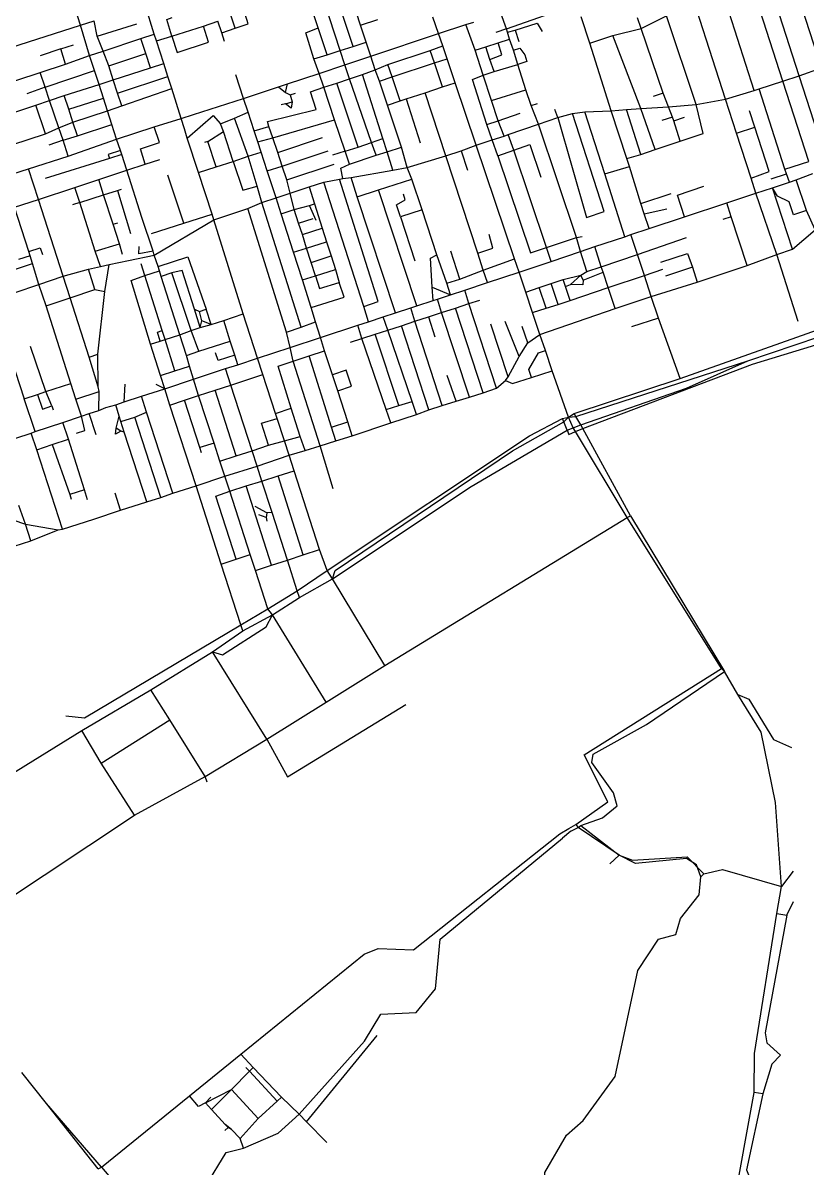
# Model space of a CAD drawing. Header units: metres. Extents: x 609554 to 651406, y 4826501 to 4857446.
# Drawn here: x 633130 to 635501, y 4833116 to 4836581 of the extents above; entities that cross this region are included whole.
import ezdxf

# ---------------------------------------------------------------- set-up
doc = ezdxf.new("R2010")
doc.units = ezdxf.units.M

msp = doc.modelspace()

# ---------------------------------------------------------------- linework, layer by layer
at = {"layer": 'ROADS'}
for points in [[(635544.5, 4836445.2), (635415.4, 4836845.1)], [(635476.6, 4836421.5), (635347.4, 4836822.6)], [(635427.7, 4836405.5), (635300.4, 4836800.1)], [(635254.4, 4836350.4), (635128.1, 4836742.8)], [(635340.8, 4836376.9), (635214.7, 4836771.6)], [(634128.2, 4836510.4), (634062.6, 4836709.2)], [(633303.6, 4836574.7), (633272.4, 4836673.4)], [(633770.9, 4836565.6), (633735.3, 4836676.9)], [(633770.9, 4836565.6), (633810.8, 4836578.1), (633777.4, 4836686.3)], [(634022.7, 4836566.5), (633984, 4836682.8), (634023.9, 4836696.3)], [(634089, 4836497.9), (634023.9, 4836696.3)], [(634150.6, 4836574.4), (634112.7, 4836690.6)], [(634591.8, 4836563.3), (634804.8, 4836638.5)], [(633526.4, 4836547.4), (633498.8, 4836636)], [(634591.8, 4836563.3), (634575, 4836610.9)], [(634998.9, 4836564.6), (635075.8, 4836602.5)], [(635165.2, 4836334.7), (635075.8, 4836602.5)], [(632777.5, 4836406.4), (633303.6, 4836574.7)], [(633303.6, 4836574.7), (633344.6, 4836587.7)], [(633331.2, 4836482.9), (633303.6, 4836574.7)], [(633354, 4836541), (633344.6, 4836587.7)], [(633354, 4836541), (633473.9, 4836578.2)], [(633580, 4836541.4), (633564.3, 4836591.4), (633580.9, 4836598.1)], [(633580, 4836541.4), (633675.8, 4836571.9)], [(633580, 4836541.4), (633595.7, 4836491.7), (633691.1, 4836522.9), (633675.8, 4836571.9)], [(633675.8, 4836571.9), (633719.4, 4836586.2)], [(633731, 4836551.8), (633719.4, 4836586.2)], [(634150.6, 4836574.4), (634202.8, 4836591.5)], [(634167.9, 4836523.1), (634150.6, 4836574.4)], [(634386.6, 4836549.6), (634369.5, 4836599.1)], [(634386.6, 4836549.6), (634469.3, 4836577)], [(634469.3, 4836577), (634493, 4836583.4)], [(634497.3, 4836498.5), (634469.3, 4836577)], [(634618, 4836559.8), (634684.4, 4836580.9), (634699.5, 4836555.9)], [(634843.4, 4836519.6), (634817.8, 4836599.3)], [(634998.9, 4836564.6), (634987.7, 4836596.9)], [(633371.8, 4836496.3), (633354, 4836541)], [(633371.8, 4836496.3), (633486.4, 4836534.2)], [(633486.4, 4836534.2), (633526.4, 4836547.4)], [(633501.4, 4836488.4), (633486.4, 4836534.2)], [(633533.2, 4836527.3), (633526.4, 4836547.4)], [(633533.2, 4836527.3), (633580, 4836541.4)], [(633731, 4836551.8), (633770.9, 4836565.6)], [(633739.2, 4836524.7), (633731, 4836551.8)], [(634009.7, 4836472.2), (633984.8, 4836551.7), (634022.7, 4836566.5)], [(634049.8, 4836485.2), (634022.7, 4836566.5)], [(634182.1, 4836480.8), (634386.6, 4836549.6)], [(634399.1, 4836512), (634386.6, 4836549.6)], [(634591.8, 4836563.3), (634560, 4836551.9)], [(634594.9, 4836553.3), (634591.8, 4836563.3)], [(634594.9, 4836553.3), (634618, 4836559.8)], [(634601.3, 4836531.9), (634594.9, 4836553.3)], [(634618, 4836559.8), (634628.9, 4836524.9)], [(634843.4, 4836519.6), (634913.5, 4836543)], [(634913.5, 4836543), (634998.9, 4836564.6)], [(634998.1, 4836322.5), (634913.5, 4836543)], [(635066, 4836368.9), (634998.9, 4836564.6)], [(633244.4, 4836502.6), (633182, 4836482)], [(633244.4, 4836502.6), (633282.7, 4836515.4)], [(633258.4, 4836457), (633244.4, 4836502.6)], [(633555.2, 4836458.5), (633533.2, 4836527.3)], [(634089, 4836497.9), (634128.2, 4836510.4)], [(634128.2, 4836510.4), (634167.9, 4836523.1)], [(634182.1, 4836480.8), (634167.9, 4836523.1)], [(634360.7, 4836498.2), (634399.1, 4836512)], [(634412.3, 4836473), (634399.1, 4836512)], [(634497.3, 4836498.5), (634529.2, 4836509)], [(634521.5, 4836422.9), (634497.3, 4836498.5)], [(634529.2, 4836509), (634567, 4836521.4)], [(634541.8, 4836471), (634529.2, 4836509)], [(634541.8, 4836471), (634577.8, 4836485.2), (634567, 4836521.4)], [(634567, 4836521.4), (634601.3, 4836531.9)], [(634612.6, 4836499.1), (634601.3, 4836531.9)], [(634612.6, 4836499.1), (634632.5, 4836504.8), (634647.6, 4836484.6), (634653.6, 4836465.1), (634626.6, 4836455.8)], [(634626.6, 4836455.8), (634612.6, 4836499.1)], [(634907.9, 4836315.4), (634843.4, 4836519.6)], [(633258.4, 4836457), (633331.2, 4836482.9)], [(633331.2, 4836482.9), (633371.8, 4836496.3)], [(633346.1, 4836437.7), (633331.2, 4836482.9)], [(633389.6, 4836451.2), (633371.8, 4836496.3)], [(633389.6, 4836451.2), (633501.4, 4836488.4)], [(633515.4, 4836445.9), (633501.4, 4836488.4)], [(634009.7, 4836472.2), (634049.8, 4836485.2)], [(634025.2, 4836428.7), (634009.7, 4836472.2)], [(634049.8, 4836485.2), (634089, 4836497.9)], [(634103.5, 4836454.7), (634089, 4836497.9)], [(634103.5, 4836454.7), (634182.1, 4836480.8)], [(634195.1, 4836439.8), (634182.1, 4836480.8)], [(634233.4, 4836455.9), (634360.7, 4836498.2)], [(634373.7, 4836460.4), (634360.7, 4836498.2)], [(634373.7, 4836460.4), (634412.3, 4836473)], [(634436.4, 4836400.3), (634412.3, 4836473)], [(634554.2, 4836434), (634541.8, 4836471)], [(632751.3, 4836289.9), (633181.2, 4836431.2)], [(633181.2, 4836431.2), (633258.4, 4836457)], [(633196.4, 4836386.8), (633181.2, 4836431.2)], [(633196.4, 4836386.8), (633346.1, 4836437.7)], [(633360.1, 4836395.5), (633346.1, 4836437.7)], [(633402.7, 4836408.9), (633389.6, 4836451.2)], [(633402.7, 4836408.9), (633515.4, 4836445.9)], [(633515.4, 4836445.9), (633555.2, 4836458.5)], [(633567.9, 4836418.9), (633555.2, 4836458.5)], [(634025.2, 4836428.7), (634103.5, 4836454.7)], [(634117.6, 4836412.2), (634103.5, 4836454.7)], [(634156.9, 4836424.8), (634195.1, 4836439.8)], [(634195.1, 4836439.8), (634233.4, 4836455.9)], [(634207.5, 4836405.5), (634195.1, 4836439.8)], [(634245.9, 4836418.4), (634233.4, 4836455.9)], [(634245.9, 4836418.4), (634373.7, 4836460.4)], [(634398.3, 4836387.9), (634373.7, 4836460.4)], [(634521.5, 4836422.9), (634554.2, 4836434)], [(634554.2, 4836434), (634626.6, 4836455.8)], [(634650.3, 4836378.6), (634626.6, 4836455.8)], [(635476.6, 4836421.5), (635544.5, 4836445.2)], [(633254.5, 4836361.6), (633360.1, 4836395.5)], [(633360.1, 4836395.5), (633402.7, 4836408.9)], [(633373.2, 4836354), (633360.1, 4836395.5)], [(633415.7, 4836369), (633402.7, 4836408.9)], [(633415.7, 4836369), (633567.9, 4836418.9)], [(633579.5, 4836382.9), (633567.9, 4836418.9)], [(633796.2, 4836353.1), (633772.9, 4836423.9)], [(633902.3, 4836388), (633929.8, 4836397.2)], [(633923.6, 4836370.7), (633929.8, 4836397.2)], [(633929.8, 4836397.2), (634025.2, 4836428.7)], [(634039.4, 4836387), (634025.2, 4836428.7)], [(634039.4, 4836387), (634078.6, 4836399.5)], [(634078.6, 4836399.5), (634117.6, 4836412.2)], [(634143, 4836205.7), (634078.6, 4836399.5)], [(634117.6, 4836412.2), (634156.9, 4836424.8)], [(634183.8, 4836219.3), (634117.6, 4836412.2)], [(634218, 4836231.4), (634156.9, 4836424.8)], [(634207.5, 4836405.5), (634245.9, 4836418.4)], [(634231.6, 4836332.8), (634207.5, 4836405.5)], [(634270.2, 4836345.8), (634245.9, 4836418.4)], [(634398.3, 4836387.9), (634436.4, 4836400.3)], [(634500.6, 4836211.4), (634436.4, 4836400.3)], [(634532.9, 4836273.8), (634488.7, 4836410.3), (634521.5, 4836422.9)], [(634546.9, 4836346.8), (634521.5, 4836422.9)], [(635356.4, 4836382), (635427.7, 4836405.5)], [(635427.7, 4836405.5), (635476.6, 4836421.5)], [(635506.2, 4836162.5), (635427.7, 4836405.5)], [(635567.7, 4836141.3), (635476.6, 4836421.5)], [(633196.4, 4836386.8), (633141.6, 4836366.4)], [(633210.2, 4836346.7), (633196.4, 4836386.8)], [(633210.2, 4836346.7), (633254.5, 4836361.6)], [(633267.9, 4836320.2), (633254.5, 4836361.6)], [(633428.8, 4836330.1), (633415.7, 4836369)], [(633428.8, 4836330.1), (633579.5, 4836382.9)], [(633607.9, 4836292.6), (633579.5, 4836382.9)], [(633796.2, 4836353.1), (633902.3, 4836388)], [(633873, 4836267.8), (633868.9, 4836282.7), (634016.1, 4836319.4), (633999.5, 4836373), (634039.4, 4836387)], [(633902.3, 4836388), (633923.6, 4836370.7)], [(633923.6, 4836370.7), (633937.6, 4836364.2)], [(633937.6, 4836364.2), (633953.7, 4836368.9)], [(633937.6, 4836364.2), (633943.7, 4836342.9)], [(634072.2, 4836288.1), (634039.4, 4836387)], [(634288.9, 4836351.7), (634345.6, 4836369.6)], [(634345.6, 4836369.6), (634398.3, 4836387.9)], [(634408.7, 4836179.2), (634345.6, 4836369.6)], [(634546.9, 4836346.8), (634650.3, 4836378.6)], [(634666.3, 4836331.2), (634650.3, 4836378.6)], [(635066, 4836368.9), (635035.4, 4836358.9)], [(635081.7, 4836327.9), (635066, 4836368.9)], [(635254.4, 4836350.4), (635340.8, 4836376.9)], [(635340.8, 4836376.9), (635356.4, 4836382)], [(635433.9, 4836138.8), (635356.4, 4836382)], [(632764.9, 4836199.4), (633168.6, 4836332.9)], [(633168.6, 4836332.9), (633210.2, 4836346.7)], [(633197.4, 4836246.2), (633168.6, 4836332.9)], [(633238.6, 4836264.3), (633210.2, 4836346.7)], [(633267.9, 4836320.2), (633373.2, 4836354)], [(633385.4, 4836315.5), (633373.2, 4836354)], [(633385.4, 4836315.5), (633428.8, 4836330.1)], [(633645.1, 4836304.6), (633796.2, 4836353.1)], [(633810.4, 4836311.1), (633796.2, 4836353.1)], [(633923.2, 4836336.9), (633910.5, 4836333.6)], [(633943.7, 4836342.9), (633940.6, 4836323.1), (633923.2, 4836336.9)], [(633923.2, 4836336.9), (633943.7, 4836342.9)], [(634231.6, 4836332.8), (634270.2, 4836345.8)], [(634274.2, 4836205.4), (634231.6, 4836332.8)], [(634270.2, 4836345.8), (634288.9, 4836351.7)], [(634288.9, 4836351.7), (634330.4, 4836218.4)], [(634566.7, 4836285.2), (634546.9, 4836346.8)], [(634666.3, 4836331.2), (634686, 4836337.3)], [(634688.6, 4836274.8), (634666.3, 4836331.2)], [(634998.1, 4836322.5), (635081.7, 4836327.9)], [(635081.7, 4836327.9), (635165.2, 4836334.7)], [(635093.8, 4836296), (635081.7, 4836327.9)], [(635117.3, 4836224), (635186.4, 4836246.9), (635165.2, 4836334.7)], [(635165.2, 4836334.7), (635254.4, 4836350.4)], [(635287.4, 4836247.5), (635254.4, 4836350.4)], [(633280.5, 4836281.4), (633267.9, 4836320.2)], [(633280.5, 4836281.4), (633385.4, 4836315.5)], [(633398.5, 4836274.5), (633385.4, 4836315.5)], [(633526.9, 4836267.2), (633607.9, 4836292.6)], [(633607.9, 4836292.6), (633645.1, 4836304.6)], [(633618, 4836260.9), (633607.9, 4836292.6)], [(633626.6, 4836233.1), (633704.5, 4836300.8), (633727.1, 4836276.2)], [(633727.1, 4836276.2), (633769, 4836293.4)], [(633769, 4836293.4), (633810.4, 4836311.1)], [(633810.7, 4836177.8), (633769, 4836293.4)], [(633828.9, 4836254.7), (633810.4, 4836311.1)], [(634566.7, 4836285.2), (634633.4, 4836308)], [(634688.6, 4836274.8), (634747.2, 4836295.1)], [(634747.2, 4836295.1), (634738.4, 4836319.7)], [(634747.2, 4836295.1), (634834.3, 4835992.9), (634887.5, 4836011.2), (634791.9, 4836307)], [(634747.2, 4836295.1), (634791.9, 4836307)], [(634791.9, 4836307), (634829, 4836312)], [(634829, 4836312), (634907.9, 4836315.4)], [(634889.1, 4836124.3), (634829, 4836312)], [(634907.9, 4836315.4), (634954.4, 4836319.1)], [(634955.6, 4836170.8), (634907.9, 4836315.4)], [(634954.4, 4836319.1), (634998.1, 4836322.5)], [(634998.5, 4836183.6), (634954.4, 4836319.1)], [(635041, 4836198.1), (634998.1, 4836322.5)], [(635093.8, 4836296), (635061.7, 4836285.7)], [(635097.6, 4836284.7), (635093.8, 4836296)], [(635097.6, 4836284.7), (635130.3, 4836296.3)], [(635342.8, 4836265.5), (635326.9, 4836315.2)], [(633197.4, 4836246.2), (633238.6, 4836264.3)], [(633238.6, 4836264.3), (633280.5, 4836281.4)], [(633251.3, 4836226.1), (633238.6, 4836264.3)], [(633294.6, 4836240.2), (633280.5, 4836281.4)], [(633294.6, 4836240.2), (633398.5, 4836274.5)], [(633412.9, 4836229.3), (633398.5, 4836274.5)], [(633412.9, 4836229.3), (633526.9, 4836267.2)], [(633499.7, 4836154.4), (633485, 4836200.1), (633542.2, 4836219.1), (633526.9, 4836267.2)], [(633626.6, 4836233.1), (633618, 4836260.9)], [(633735.7, 4836252.6), (633727.1, 4836276.2)], [(633828.9, 4836254.7), (633873, 4836267.8)], [(633885.4, 4836234.1), (633873, 4836267.8)], [(633885.4, 4836234.1), (634072.2, 4836288.1)], [(634103.8, 4836193.4), (634072.2, 4836288.1)], [(634532.9, 4836273.8), (634566.7, 4836285.2)], [(634548.9, 4836227.6), (634532.9, 4836273.8)], [(634584.8, 4836239), (634566.7, 4836285.2)], [(634597.1, 4836243.4), (634688.6, 4836274.8)], [(634803.5, 4835931.8), (634688.6, 4836274.8)], [(635117.3, 4836224), (635097.6, 4836284.7)], [(635287.4, 4836247.5), (635342.8, 4836265.5)], [(635331.3, 4836111.4), (635385.7, 4836131.3), (635342.8, 4836265.5)], [(632793, 4836113.2), (633197.4, 4836246.2)], [(633251.3, 4836226.1), (633207.8, 4836211.4)], [(633251.3, 4836226.1), (633294.6, 4836240.2)], [(633266.7, 4836178.6), (633251.3, 4836226.1)], [(633266.7, 4836178.6), (633412.9, 4836229.3)], [(633424.3, 4836195.4), (633412.9, 4836229.3)], [(633660.5, 4836128.6), (633626.6, 4836233.1)], [(633689.1, 4836222.1), (633678.9, 4836219.1)], [(633689.1, 4836222.1), (633735.7, 4836252.6)], [(633714.3, 4836146.3), (633689.1, 4836222.1)], [(633765.1, 4836162.5), (633735.7, 4836252.6)], [(633839.9, 4836221.5), (633828.9, 4836254.7)], [(633839.9, 4836221.5), (633885.4, 4836234.1)], [(633850, 4836190.3), (633839.9, 4836221.5)], [(633900, 4836189.6), (633885.4, 4836234.1)], [(633900, 4836189.6), (634035.8, 4836234.4)], [(634183.8, 4836219.3), (634218, 4836231.4)], [(634231.4, 4836191.3), (634218, 4836231.4)], [(634500.6, 4836211.4), (634548.9, 4836227.6)], [(634548.9, 4836227.6), (634584.8, 4836239)], [(634565.4, 4836179.6), (634548.9, 4836227.6)], [(634584.8, 4836239), (634597.1, 4836243.4)], [(634613.7, 4836196.2), (634597.1, 4836243.4)], [(635041, 4836198.1), (635117.3, 4836224)], [(635331.3, 4836111.4), (635287.4, 4836247.5)], [(633424.3, 4836195.4), (633387.2, 4836183), (633391, 4836170.7)], [(633428.5, 4836182.8), (633424.3, 4836195.4)], [(633810.7, 4836177.8), (633850, 4836190.3)], [(633868.6, 4836133.5), (633850, 4836190.3)], [(633913.7, 4836148.2), (633900, 4836189.6)], [(633913.7, 4836148.2), (634053, 4836194.5)], [(634103.8, 4836193.4), (634065.6, 4836181.1)], [(634103.8, 4836193.4), (634143, 4836205.7)], [(634117, 4836153.9), (634103.8, 4836193.4)], [(634143, 4836205.7), (634183.8, 4836219.3)], [(634197.9, 4836181), (634183.8, 4836219.3)], [(634197.9, 4836181), (634231.4, 4836191.3)], [(634231.4, 4836191.3), (634274.2, 4836205.4)], [(634248.1, 4836136.3), (634231.4, 4836191.3)], [(634292, 4836144.2), (634274.2, 4836205.4)], [(634408.7, 4836179.2), (634454.6, 4836194.6)], [(634454.6, 4836194.6), (634500.6, 4836211.4)], [(634454.6, 4836194.6), (634473.6, 4836135.8)], [(634615.9, 4835867.7), (634500.6, 4836211.4)], [(634565.4, 4836179.6), (634613.7, 4836196.2)], [(634613.7, 4836196.2), (634662.6, 4836213.3), (634695.5, 4836114.3)], [(634712.9, 4835902.1), (634613.7, 4836196.2)], [(634998.5, 4836183.6), (635041, 4836198.1)], [(633146.8, 4836140), (633266.7, 4836178.6)], [(633391, 4836170.7), (633196.8, 4836110.7)], [(633428.5, 4836182.8), (633391, 4836170.7)], [(633444.2, 4836135.7), (633428.5, 4836182.8)], [(633444.2, 4836135.7), (633499.7, 4836154.4)], [(633499.7, 4836154.4), (633543.3, 4836168.1)], [(633714.3, 4836146.3), (633765.1, 4836162.5)], [(633765.1, 4836162.5), (633810.7, 4836177.8)], [(633765.1, 4836162.5), (633794.2, 4836075), (633837.9, 4836087)], [(633837.9, 4836087), (633810.7, 4836177.8)], [(633927.3, 4836106.8), (634070.6, 4836154.1)], [(634097.3, 4836111), (634090.8, 4836142.2), (634117, 4836153.9)], [(634117, 4836153.9), (634197.9, 4836181)], [(634292, 4836144.2), (634408.7, 4836179.2)], [(634505.4, 4835884.2), (634408.7, 4836179.2)], [(634565.4, 4836179.6), (634664.3, 4835885.4), (634712.9, 4835902.1)], [(634955.6, 4836170.8), (634998.5, 4836183.6)], [(634963.4, 4836146.9), (634955.6, 4836170.8)], [(635433.9, 4836138.8), (635506.2, 4836162.5)], [(633074.2, 4836116.3), (633146.8, 4836140)], [(633176.6, 4836047.5), (633146.8, 4836140)], [(633359.2, 4836107.1), (633444.2, 4836135.7)], [(633489.6, 4835993), (633444.2, 4836135.7)], [(633616.3, 4835975.8), (633567.4, 4836120.9)], [(633660.5, 4836128.6), (633714.3, 4836146.3)], [(633701.4, 4836003.1), (633660.5, 4836128.6)], [(633868.6, 4836133.5), (633913.7, 4836148.2)], [(633895.4, 4836052.5), (633868.6, 4836133.5)], [(633927.3, 4836106.8), (633913.7, 4836148.2)], [(634121.7, 4836113.3), (634248.1, 4836136.3)], [(634248.1, 4836136.3), (634292, 4836144.2)], [(634305.9, 4836108.8), (634292, 4836144.2)], [(634889.1, 4836124.3), (634963.4, 4836146.9)], [(634950.1, 4835934.5), (634889.1, 4836124.3)], [(634998.1, 4836035), (634963.4, 4836146.9)], [(635392, 4836109.5), (635438.5, 4836124.6)], [(635438.5, 4836124.6), (635433.9, 4836138.8)], [(635447.4, 4836099.7), (635438.5, 4836124.6)], [(635467.7, 4836107), (635518.2, 4836125.4)], [(633176.6, 4836047.5), (633286.7, 4836083.3)], [(633286.7, 4836083.3), (633359.2, 4836107.1)], [(633301.3, 4836037.6), (633286.7, 4836083.3)], [(633373.5, 4836060.9), (633359.2, 4836107.1)], [(633851.9, 4836037.8), (633837.9, 4836087)], [(633938, 4836066.2), (633927.3, 4836106.8)], [(633938, 4836066.2), (633995.6, 4836084.9)], [(633995.6, 4836084.9), (634039.9, 4836099.2)], [(633995.6, 4836084.9), (634011.1, 4836033.7)], [(634039.9, 4836099.2), (634086.8, 4836109.1)], [(634160, 4835723.3), (634039.9, 4836099.2)], [(634086.8, 4836109.1), (634097.3, 4836111)], [(634160, 4835723.3), (634204.1, 4835738.2), (634086.8, 4836109.1)], [(634097.3, 4836111), (634121.7, 4836113.3)], [(634140.2, 4836055.1), (634121.7, 4836113.3)], [(634205, 4836076.1), (634305.9, 4836108.8)], [(634336.6, 4836016.1), (634305.9, 4836108.8)], [(635130.2, 4835994.6), (635108.5, 4836060.5), (635188.8, 4836087)], [(635346.2, 4836065.9), (635331.3, 4836111.4)], [(635346.2, 4836065.9), (635396.6, 4836082.7)], [(635396.6, 4836082.7), (635447.4, 4836099.7)], [(635499.1, 4836014), (635460.1, 4836001), (635447.1, 4836039.7), (635411, 4836057.4), (635396.6, 4836082.7)], [(635456.5, 4835896.7), (635396.6, 4836082.7)], [(635447.4, 4836099.7), (635467.7, 4836107)], [(635499.1, 4836014), (635467.7, 4836107)], [(633301.3, 4836037.6), (633373.5, 4836060.9)], [(633373.5, 4836060.9), (633415.5, 4836074.6)], [(633402.6, 4835972.3), (633373.5, 4836060.9)], [(633415.5, 4836074.6), (633427.3, 4836078.4)], [(633415.5, 4836074.6), (633454.9, 4835943.9)], [(633851.9, 4836037.8), (633895.4, 4836052.5)], [(633895.4, 4836052.5), (633938, 4836066.2)], [(633910.8, 4836003.8), (633895.4, 4836052.5)], [(633949.8, 4836016.6), (633938, 4836066.2)], [(634140.2, 4836055.1), (634205, 4836076.1)], [(634255.8, 4835704), (634140.2, 4836055.1)], [(634321, 4835725.5), (634205, 4836076.1)], [(634271.1, 4835994.6), (634259.4, 4836030.7), (634285.5, 4836045.8), (634280.1, 4836062.8)], [(634998.1, 4836035), (635089.4, 4836065.7)], [(635258.1, 4836036.8), (635346.2, 4836065.9)], [(635409.4, 4835880.5), (635346.2, 4836065.9)], [(633103.7, 4836024.1), (633176.6, 4836047.5)], [(633147, 4835889.6), (633103.7, 4836024.1)], [(633251.5, 4835814.6), (633176.6, 4836047.5)], [(633301.3, 4836037.6), (633279.5, 4836030.6)], [(633347.9, 4835890.3), (633301.3, 4836037.6)], [(633707.2, 4835985.1), (633809.3, 4836019.5)], [(633809.3, 4836019.5), (633851.9, 4836037.8)], [(633926.2, 4835645.7), (633809.3, 4836019.5)], [(633970.6, 4835661.2), (633851.9, 4836037.8)], [(633910.8, 4836003.8), (633949.8, 4836016.6)], [(633949.8, 4836016.6), (633995.7, 4836028.9)], [(633962.8, 4835975.6), (633949.8, 4836016.6)], [(633995.7, 4836028.9), (634011.1, 4836033.7)], [(634016.3, 4835983.4), (633995.7, 4836028.9)], [(634011.1, 4836033.7), (634034.5, 4835960.4)], [(634336.6, 4836016.1), (634271.1, 4835994.6)], [(634381.4, 4835880.1), (634336.6, 4836016.1)], [(635008.4, 4836004.1), (634998.1, 4836035)], [(635008.4, 4836004.1), (635076.4, 4836019.2)], [(635130.2, 4835994.6), (635258.1, 4836036.8)], [(635270.8, 4835994.2), (635258.1, 4836036.8)], [(635525, 4835955.3), (635499.1, 4836014)], [(633523.4, 4835890.8), (633489.6, 4835993)], [(633526.6, 4835878.7), (633707.2, 4835985.1)], [(633616.3, 4835975.8), (633701.4, 4836003.1)], [(633707.2, 4835985.1), (633701.4, 4836003.1)], [(633796, 4835701.2), (633707.2, 4835985.1)], [(633948.1, 4835887.5), (633910.8, 4836003.8)], [(633962.8, 4835975.6), (634007.6, 4835990)], [(634271.1, 4835994.6), (634314.9, 4835861.4)], [(635023.4, 4835959.2), (635008.4, 4836004.1)], [(635023.4, 4835959.2), (635130.2, 4835994.6)], [(635270.8, 4835994.2), (635246.2, 4835986.7)], [(635319.7, 4835847.4), (635270.8, 4835994.2)], [(633402.6, 4835972.3), (633416.7, 4835976.8)], [(633421.4, 4835913), (633402.6, 4835972.3)], [(633518.8, 4835944), (633616.3, 4835975.8)], [(633974.5, 4835940.8), (633962.8, 4835975.6)], [(633974.5, 4835940.8), (634034.5, 4835960.4)], [(634034.5, 4835960.4), (634047.6, 4835919.4)], [(634968.3, 4835940.8), (635023.4, 4835959.2)], [(635456.5, 4835896.7), (635525, 4835955.3)], [(633347.9, 4835890.3), (633421.4, 4835913)], [(633431.1, 4835880.3), (633421.4, 4835913)], [(633987.3, 4835900.1), (633974.5, 4835940.8)], [(633987.3, 4835900.1), (634047.6, 4835919.4)], [(634047.6, 4835919.4), (634061.2, 4835876.2)], [(634505.4, 4835884.2), (634550.4, 4835899.5), (634539.2, 4835940.7)], [(634712.9, 4835902.1), (634803.5, 4835931.8)], [(634803.5, 4835931.8), (634820.6, 4835934.9)], [(634816.1, 4835889.9), (634803.5, 4835931.8)], [(634858.9, 4835904.5), (634950.1, 4835934.5)], [(634950.1, 4835934.5), (634968.3, 4835940.8)], [(634988.5, 4835880.6), (634968.3, 4835940.8)], [(634988.5, 4835880.6), (635136.7, 4835931.9)], [(633151, 4835876.7), (633116.4, 4835865.1)], [(633147, 4835889.6), (633181.8, 4835901.2), (633188.5, 4835880.9)], [(633151, 4835876.7), (633147, 4835889.6)], [(633158.3, 4835853.5), (633151, 4835876.7)], [(633363.8, 4835844.4), (633347.9, 4835890.3)], [(633448.4, 4835862.7), (633526.6, 4835878.7)], [(633523.4, 4835890.8), (633480.1, 4835883.1), (633480.6, 4835905)], [(633526.6, 4835878.7), (633523.4, 4835890.8)], [(633538.2, 4835844.6), (633526.6, 4835878.7)], [(633948.1, 4835887.5), (633987.3, 4835900.1)], [(633975, 4835803.7), (633948.1, 4835887.5)], [(634001.4, 4835856.6), (633987.3, 4835900.1)], [(634001.4, 4835856.6), (634061.2, 4835876.2)], [(634061.2, 4835876.2), (634074.6, 4835835.4)], [(634367.4, 4835782.2), (634361.9, 4835869.8), (634381.4, 4835880.1)], [(634411, 4835793.8), (634381.4, 4835880.1)], [(634451.2, 4835806.3), (634423.9, 4835890.6)], [(634521.7, 4835833.6), (634505.4, 4835884.2)], [(634726.8, 4835859.6), (634712.9, 4835902.1)], [(634726.8, 4835859.6), (634816.1, 4835889.9)], [(634816.1, 4835889.9), (634858.9, 4835904.5)], [(634835.2, 4835829.2), (634816.1, 4835889.9)], [(634878.6, 4835843.7), (634858.9, 4835904.5)], [(634878.6, 4835843.7), (634988.5, 4835880.6)], [(635009.4, 4835817.5), (634988.5, 4835880.6)], [(635058.2, 4835857.8), (635139.5, 4835884.1), (635153.9, 4835842.1)], [(635319.7, 4835847.4), (635409.4, 4835880.5)], [(635409.4, 4835880.5), (635456.5, 4835896.7)], [(635474.3, 4835677.5), (635409.4, 4835880.5)], [(632944.9, 4835782.7), (633158.3, 4835853.5)], [(633177.8, 4835790.1), (633158.3, 4835853.5)], [(633328.2, 4835836), (633363.8, 4835844.4)], [(633363.8, 4835844.4), (633390, 4835850.7)], [(633377, 4835768.3), (633390, 4835850.7)], [(633390, 4835850.7), (633448.4, 4835862.7)], [(633498.2, 4835816.7), (633486.8, 4835852.5)], [(633538.2, 4835844.6), (633628, 4835873.2), (633683.5, 4835714.9)], [(633542.2, 4835831.2), (633538.2, 4835844.6)], [(634013.8, 4835815.8), (634001.4, 4835856.6)], [(634521.7, 4835833.6), (634615.9, 4835867.7)], [(634630.5, 4835827), (634615.9, 4835867.7)], [(634630.5, 4835827), (634726.8, 4835859.6)], [(634835.2, 4835829.2), (634878.6, 4835843.7)], [(634883.8, 4835827.7), (634878.6, 4835843.7)], [(635153.9, 4835842.1), (635072.9, 4835815.5)], [(635153.9, 4835842.1), (635168.7, 4835796.5)], [(635168.7, 4835796.5), (635319.7, 4835847.4)], [(633177.8, 4835790.1), (633251.5, 4835814.6)], [(633251.5, 4835814.6), (633328.2, 4835836)], [(633272.1, 4835749.1), (633251.5, 4835814.6)], [(633347.1, 4835774.7), (633328.2, 4835836)], [(633515.6, 4835609.6), (633457, 4835802.1), (633498.2, 4835816.7)], [(633498.2, 4835816.7), (633542.2, 4835831.2)], [(633550.8, 4835650.5), (633498.2, 4835816.7)], [(633547.6, 4835814.1), (633542.2, 4835831.2)], [(633580, 4835824.7), (633547.6, 4835814.1)], [(633603.8, 4835637.5), (633547.6, 4835814.1)], [(633648, 4835714.8), (633610.6, 4835832.3), (633580, 4835824.7)], [(633638.2, 4835650.5), (633580, 4835824.7)], [(633975, 4835803.7), (634013.8, 4835815.8)], [(634013.8, 4835815.8), (634074.6, 4835835.4)], [(634013.8, 4835815.8), (634026.5, 4835777.3), (634086.3, 4835796)], [(634074.6, 4835835.4), (634086.3, 4835796)], [(634411, 4835793.8), (634451.2, 4835806.3)], [(634451.2, 4835806.3), (634521.7, 4835833.6)], [(634534.1, 4835795.5), (634521.7, 4835833.6)], [(634534.1, 4835795.5), (634630.5, 4835827)], [(634650.1, 4835766.7), (634630.5, 4835827)], [(634763.2, 4835804.8), (634816.9, 4835818.4)], [(634785.3, 4835789.4), (634816.9, 4835818.4)], [(634816.9, 4835818.4), (634835.2, 4835829.2)], [(634823.7, 4835803.2), (634816.9, 4835818.4)], [(634823.7, 4835803.2), (634883.8, 4835827.7)], [(634899.4, 4835780.4), (634883.8, 4835827.7)], [(634899.4, 4835780.4), (635009.4, 4835817.5)], [(635009.4, 4835817.5), (635064.3, 4835835.8)], [(635029.6, 4835753.1), (635009.4, 4835817.5)], [(633106, 4835766), (633177.8, 4835790.1)], [(633199.7, 4835725), (633177.8, 4835790.1)], [(633272.1, 4835749.1), (633347.1, 4835774.7)], [(633347.1, 4835774.7), (633377, 4835768.3)], [(634001.5, 4835720), (633975, 4835803.7)], [(634001.5, 4835720), (634101, 4835751.7), (634086.3, 4835796)], [(634369.9, 4835741.2), (634367.4, 4835782.2)], [(634367.4, 4835782.2), (634423, 4835758.7)], [(634423, 4835758.7), (634411, 4835793.8)], [(634423, 4835758.7), (634465.4, 4835772.9)], [(634465.4, 4835772.9), (634534.1, 4835795.5)], [(634478.4, 4835732), (634465.4, 4835772.9)], [(634650.1, 4835766.7), (634690.9, 4835780.4)], [(634690.9, 4835780.4), (634727.2, 4835792.6)], [(634712, 4835718), (634690.9, 4835780.4)], [(634727.2, 4835792.6), (634763.2, 4835804.8)], [(634748.3, 4835729.5), (634727.2, 4835792.6)], [(634770.1, 4835784.2), (634763.2, 4835804.8)], [(634770.1, 4835784.2), (634785.3, 4835789.4)], [(634784.4, 4835741.6), (634770.1, 4835784.2)], [(634784.4, 4835741.6), (634899.4, 4835780.4)], [(634823.7, 4835803.2), (634822.8, 4835789.3), (634785.3, 4835789.4)], [(634920.3, 4835716.8), (634899.4, 4835780.4)], [(635029.6, 4835753.1), (635168.7, 4835796.5)], [(633199.7, 4835725), (633272.1, 4835749.1)], [(633329.4, 4835570.2), (633272.1, 4835749.1)], [(633355.7, 4835579.2), (633377, 4835768.3)], [(634321, 4835725.5), (634369.9, 4835741.2)], [(634369.9, 4835741.2), (634383.3, 4835745.6)], [(634383.3, 4835745.6), (634423, 4835758.7)], [(634395.6, 4835705.3), (634383.3, 4835745.6)], [(634478.4, 4835732), (634511.1, 4835742.7)], [(634670.9, 4835704.7), (634650.1, 4835766.7)], [(634748.3, 4835729.5), (634784.4, 4835741.6)], [(634920.3, 4835716.8), (635029.6, 4835753.1)], [(635051.7, 4835688.2), (635029.6, 4835753.1)], [(633274.5, 4835490.2), (633199.7, 4835725)], [(633648, 4835714.8), (633663.4, 4835708.2)], [(633665.4, 4835659.5), (633648, 4835714.8)], [(633663.4, 4835708.2), (633683.5, 4835714.9)], [(633671, 4835679.7), (633663.4, 4835708.2)], [(633698.7, 4835668.9), (633683.5, 4835714.9)], [(634014.7, 4835676.6), (634001.5, 4835720)], [(634174.4, 4835677.3), (634160, 4835723.3)], [(634219, 4835692.4), (634255.8, 4835704)], [(634255.8, 4835704), (634302.1, 4835719.1)], [(634302.1, 4835719.1), (634321, 4835725.5)], [(634314.9, 4835678.7), (634302.1, 4835719.1)], [(634356.2, 4835692.5), (634395.6, 4835705.3)], [(634395.6, 4835705.3), (634437.3, 4835718.4)], [(634479.7, 4835448.9), (634395.6, 4835705.3)], [(634437.3, 4835718.4), (634478.4, 4835732)], [(634521.3, 4835462), (634437.3, 4835718.4)], [(634561.9, 4835476.2), (634478.4, 4835732)], [(634670.9, 4835704.7), (634712, 4835718)], [(634692.6, 4835638.4), (634670.9, 4835704.7)], [(634692.6, 4835638.4), (634920.3, 4835716.8)], [(634712, 4835718), (634748.3, 4835729.5)], [(635116.9, 4835505.6), (635677.9, 4835704.4)], [(633665.4, 4835659.5), (633671, 4835679.7)], [(633665.4, 4835659.5), (633698.7, 4835668.9)], [(633698.7, 4835668.9), (633671, 4835679.7)], [(633698.7, 4835668.9), (633737.5, 4835681.4)], [(633737.5, 4835681.4), (633796, 4835701.2)], [(633756.2, 4835618.9), (633737.5, 4835681.4)], [(633838.8, 4835567.1), (633796, 4835701.2)], [(633970.6, 4835661.2), (634014.7, 4835676.6)], [(634029.6, 4835629.4), (634014.7, 4835676.6)], [(634142.1, 4835666.4), (634174.4, 4835677.3)], [(634174.4, 4835677.3), (634219, 4835692.4)], [(634232.9, 4835651.3), (634219, 4835692.4)], [(634274.2, 4835665), (634314.9, 4835678.7)], [(634314.9, 4835678.7), (634356.2, 4835692.5)], [(634397.8, 4835423.7), (634314.9, 4835678.7)], [(634356.2, 4835692.5), (634375.2, 4835631.2)], [(634596.5, 4835510.2), (634544.1, 4835670.2)], [(634630.5, 4835572.4), (634588.2, 4835677.5)], [(635051.7, 4835688.2), (634969.4, 4835661.7)], [(635116.9, 4835505.6), (635051.7, 4835688.2)], [(635321.9, 4835559), (635679.7, 4835679.7)], [(633544.8, 4835618.8), (633536.2, 4835646.1), (633550.8, 4835650.5)], [(633559.4, 4835623.4), (633550.8, 4835650.5)], [(633559.4, 4835623.4), (633603.8, 4835637.5)], [(633603.8, 4835637.5), (633638.2, 4835650.5)], [(633624.3, 4835574.9), (633603.8, 4835637.5)], [(633638.2, 4835650.5), (633665.4, 4835659.5)], [(633661.2, 4835587.7), (633638.2, 4835650.5)], [(633926.2, 4835645.7), (633970.6, 4835661.2)], [(633937.3, 4835599.3), (633926.2, 4835645.7)], [(634029.6, 4835629.4), (634142.1, 4835666.4)], [(634154.6, 4835626.5), (634142.1, 4835666.4)], [(634154.6, 4835626.5), (634195.1, 4835640)], [(634195.1, 4835640), (634232.9, 4835651.3)], [(634266.3, 4835423.4), (634195.1, 4835640)], [(634232.9, 4835651.3), (634274.2, 4835665)], [(634306.2, 4835436.2), (634232.9, 4835651.3)], [(634357, 4835410.8), (634274.2, 4835665)], [(634656.5, 4835613), (634639.3, 4835662.9)], [(634656.5, 4835613), (634692.6, 4835638.4)], [(634709.4, 4835590), (634692.6, 4835638.4)], [(634823.1, 4835354.4), (635335.4, 4835548.5), (635682.3, 4835654.8)], [(633199.3, 4835465.9), (633152.4, 4835602.6)], [(633515.6, 4835609.6), (633544.8, 4835618.8)], [(633545.8, 4835514.4), (633515.6, 4835609.6)], [(633544.8, 4835618.8), (633559.4, 4835623.4)], [(633589.4, 4835528.5), (633559.4, 4835623.4)], [(633661.2, 4835587.7), (633756.2, 4835618.9)], [(633770.5, 4835576.3), (633756.2, 4835618.9)], [(633838.8, 4835567.1), (633937.3, 4835599.3)], [(633937.3, 4835599.3), (634029.6, 4835629.4)], [(633947.1, 4835558.1), (633937.3, 4835599.3)], [(634041.4, 4835589.5), (634029.6, 4835629.4)], [(634120.5, 4835615.1), (634154.6, 4835626.5)], [(634228.4, 4835411.2), (634154.6, 4835626.5)], [(634630.5, 4835572.4), (634656.5, 4835613)], [(633329.4, 4835570.2), (633355.7, 4835579.2)], [(633357.5, 4835480.4), (633329.4, 4835570.2)], [(633357.5, 4835480.4), (633355.7, 4835579.2)], [(633624.3, 4835574.9), (633661.2, 4835587.7)], [(633633, 4835542.8), (633624.3, 4835574.9)], [(633770.5, 4835576.3), (633719.8, 4835559.5), (633712.2, 4835583.6)], [(633779.3, 4835547.2), (633770.5, 4835576.3)], [(633779.3, 4835547.2), (633838.8, 4835567.1)], [(633855.3, 4835517.6), (633838.8, 4835567.1)], [(633947.1, 4835558.1), (633995.3, 4835574.3)], [(633995.3, 4835574.3), (634041.4, 4835589.5)], [(634062.8, 4835358.6), (633995.3, 4835574.3)], [(634065.9, 4835516.7), (634041.4, 4835589.5)], [(634596.5, 4835510.2), (634630.5, 4835572.4)], [(634667.1, 4835508.1), (634659.3, 4835533.1), (634688.2, 4835583.2), (634709.4, 4835590)], [(634730.4, 4835528.2), (634709.4, 4835590)], [(633545.8, 4835514.4), (633589.4, 4835528.5)], [(633589.4, 4835528.5), (633633, 4835542.8)], [(633645.8, 4835503.4), (633633, 4835542.8)], [(633645.8, 4835503.4), (633742.3, 4835535.4)], [(633742.3, 4835535.4), (633779.3, 4835547.2)], [(633758.6, 4835485.4), (633742.3, 4835535.4)], [(633941, 4835415.9), (633901, 4835543.2), (633947.1, 4835558.1)], [(634028.7, 4835301.8), (633947.1, 4835558.1)], [(634081.4, 4835468.4), (634123.3, 4835482.1), (634107.5, 4835530.2), (634065.9, 4835516.7)], [(634667.1, 4835508.1), (634730.4, 4835528.2)], [(634779.7, 4835388.1), (634730.4, 4835528.2)], [(634801.8, 4835390.2), (635321.9, 4835559)], [(634816.8, 4835365), (635136.4, 4835476.3), (635321.9, 4835559)], [(632999.1, 4835484.7), (633105.6, 4835527.2), (633133, 4835444.2)], [(633558.6, 4835474.6), (633545.8, 4835514.4)], [(633558.6, 4835474.6), (633645.8, 4835503.4)], [(633660.8, 4835453.9), (633645.8, 4835503.4)], [(633758.6, 4835485.4), (633855.3, 4835517.6)], [(633893.3, 4835399.9), (633855.3, 4835517.6)], [(634081.4, 4835468.4), (634065.9, 4835516.7)], [(634439.2, 4835436.4), (634412.8, 4835514.7)], [(634561.9, 4835476.2), (634589, 4835499.2)], [(634589, 4835499.2), (634596.5, 4835510.2)], [(634589, 4835499.2), (634610, 4835490.2), (634667.1, 4835508.1)], [(634796.8, 4835399.1), (635116.9, 4835505.6)], [(633174.1, 4835457.4), (633199.3, 4835465.9)], [(633199.3, 4835465.9), (633274.5, 4835490.2)], [(633217, 4835422.3), (633199.3, 4835465.9)], [(633289.5, 4835443.1), (633274.5, 4835490.2)], [(633289.5, 4835443.1), (633359.9, 4835466.1)], [(633359.9, 4835466.1), (633357.5, 4835480.4)], [(633358.6, 4835408.5), (633359.9, 4835466.1)], [(633435.6, 4835435.1), (633438.4, 4835488.1)], [(633487.9, 4835452.1), (633558.6, 4835474.6)], [(633558.6, 4835474.6), (633532.8, 4835487.7)], [(633573.7, 4835424.9), (633558.6, 4835474.6)], [(633660.8, 4835453.9), (633710.4, 4835469.9)], [(633710.4, 4835469.9), (633758.6, 4835485.4)], [(633774.3, 4835271.2), (633710.4, 4835469.9)], [(633822.8, 4835287), (633758.6, 4835485.4)], [(634111.8, 4835374.1), (634081.4, 4835468.4)], [(634479.7, 4835448.9), (634521.3, 4835462)], [(634521.3, 4835462), (634561.9, 4835476.2)], [(633133, 4835444.2), (633174.1, 4835457.4)], [(633166.6, 4835344.6), (633133, 4835444.2)], [(633174.1, 4835457.4), (633189.1, 4835413.1), (633217, 4835422.3)], [(633306.5, 4835391.2), (633289.5, 4835443.1)], [(633380.1, 4835417.5), (633410.1, 4835425.5)], [(633410.1, 4835425.5), (633435.6, 4835435.1)], [(633420.7, 4835391), (633410.1, 4835425.5)], [(633435.6, 4835435.1), (633487.9, 4835452.1)], [(633503.4, 4835403.3), (633487.9, 4835452.1)], [(633573.7, 4835424.9), (633617.9, 4835439.6)], [(633653, 4835181), (633573.7, 4835424.9)], [(633617.9, 4835439.6), (633660.8, 4835453.9)], [(633664.7, 4835296.5), (633617.9, 4835439.6)], [(633707.6, 4835310.2), (633660.8, 4835453.9)], [(634266.3, 4835423.4), (634306.2, 4835436.2)], [(634319.8, 4835396.2), (634306.2, 4835436.2)], [(634397.8, 4835423.7), (634439.2, 4835436.4)], [(634439.2, 4835436.4), (634479.7, 4835448.9)], [(633217, 4835422.3), (633220.7, 4835410.3)], [(633250.7, 4835372.7), (633306.5, 4835391.2)], [(633291.5, 4835340.2), (633316.7, 4835348.1), (633306.5, 4835391.2)], [(633306.5, 4835391.2), (633330.1, 4835399.3)], [(633330.1, 4835399.3), (633358.6, 4835408.5)], [(633350.6, 4835335.1), (633330.1, 4835399.3)], [(633358.6, 4835408.5), (633380.1, 4835417.5)], [(633412, 4835355.1), (633420.7, 4835391)], [(633425.5, 4835375.4), (633420.7, 4835391)], [(633467.7, 4835388.7), (633503.4, 4835403.3)], [(633582.7, 4835158), (633503.4, 4835403.3)], [(633893.3, 4835399.9), (633941, 4835415.9)], [(633898.3, 4835384.7), (633893.3, 4835399.9)], [(633967.5, 4835330.3), (633941, 4835415.9)], [(634228.4, 4835411.2), (634266.3, 4835423.4)], [(634242.1, 4835370.9), (634228.4, 4835411.2)], [(634242.1, 4835370.9), (634319.8, 4835396.2)], [(634319.8, 4835396.2), (634357, 4835410.8)], [(634357, 4835410.8), (634397.8, 4835423.7)], [(634779.7, 4835388.1), (634796.8, 4835399.1)], [(634779.7, 4835388.1), (634801.8, 4835390.2)], [(634801.8, 4835390.2), (634796.8, 4835399.1)], [(634816.8, 4835365), (634801.8, 4835390.2)], [(633166.6, 4835344.6), (633250.7, 4835372.7)], [(633267.1, 4835322), (633250.7, 4835372.7)], [(633425.6, 4835346.2), (633409.5, 4835337), (633412, 4835355.1)], [(633425.6, 4835346.2), (633412, 4835355.1)], [(633425.5, 4835375.4), (633467.7, 4835388.7)], [(633436.1, 4835343.1), (633425.5, 4835375.4)], [(633546.4, 4835145.8), (633467.7, 4835388.7)], [(633872.2, 4835303.4), (633851.3, 4835370.2), (633898.3, 4835384.7)], [(633920.2, 4835317), (633898.3, 4835384.7)], [(634050, 4834924.5), (634661, 4835332.4), (634761.1, 4835384.5)], [(634062.8, 4835358.6), (634111.8, 4835374.1)], [(634076.1, 4835317.1), (634062.8, 4835358.6)], [(634065.8, 4834899), (634074.1, 4834924.1), (634609.9, 4835286.2), (634765.3, 4835374.5)], [(634125, 4835332.2), (634111.8, 4835374.1)], [(634125, 4835332.2), (634242.1, 4835370.9)], [(634761.1, 4835384.5), (634779.7, 4835388.1)], [(634765.3, 4835374.5), (634761.1, 4835384.5)], [(634765.3, 4835374.5), (634779.7, 4835388.1)], [(634775.1, 4835349.5), (634765.3, 4835374.5)], [(634775.1, 4835349.5), (634793.2, 4835356)], [(634793.2, 4835356), (634779.7, 4835388.1)], [(634793.2, 4835356), (634816.8, 4835365)], [(634800.3, 4835344.9), (634793.2, 4835356)], [(634823.1, 4835354.4), (634816.8, 4835365)], [(633057.5, 4835308.4), (633154, 4835340.4)], [(633154, 4835340.4), (633166.6, 4835344.6)], [(633171.1, 4835289.4), (633154, 4835340.4)], [(633217.9, 4835305.7), (633267.1, 4835322)], [(633315.5, 4835168.2), (633267.1, 4835322)], [(633436.1, 4835343.1), (633425.6, 4835346.2)], [(633504.4, 4835132), (633436.1, 4835343.1)], [(633920.2, 4835317), (633967.5, 4835330.3)], [(633983.3, 4835287.1), (633967.5, 4835330.3)], [(634065.8, 4834899), (634485.5, 4835179.1), (634775.1, 4835349.5)], [(634076.1, 4835317.1), (634125, 4835332.2)], [(634775.1, 4835349.5), (634780.1, 4835336.5), (634800.3, 4835344.9)], [(634800.3, 4835344.9), (634823.1, 4835354.4)], [(634957.1, 4835084.8), (634800.3, 4835344.9)], [(634967.1, 4835089.8), (634823.1, 4835354.4)], [(633171.1, 4835289.4), (633217.9, 4835305.7)], [(633249.3, 4835049.8), (633171.1, 4835289.4)], [(633217.9, 4835305.7), (633271.2, 4835154)], [(633707.6, 4835310.2), (633664.7, 4835296.5)], [(633669.9, 4835280.1), (633664.7, 4835296.5)], [(633725.3, 4835255.8), (633707.6, 4835310.2)], [(633774.3, 4835271.2), (633822.8, 4835287)], [(633822.8, 4835287), (633872.2, 4835303.4)], [(633837.9, 4835240.1), (633822.8, 4835287)], [(633872.2, 4835303.4), (633920.2, 4835317)], [(633934.4, 4835273.9), (633920.2, 4835317)], [(633934.4, 4835273.9), (633983.3, 4835287.1)], [(633983.3, 4835287.1), (634028.7, 4835301.8)], [(634028.7, 4835301.8), (634076.1, 4835317.1)], [(634068.1, 4835172.1), (634028.7, 4835301.8)], [(633725.3, 4835255.8), (633774.3, 4835271.2)], [(633740.3, 4835210), (633725.3, 4835255.8)], [(633837.9, 4835240.1), (633934.4, 4835273.9)], [(633949.6, 4835226.3), (633934.4, 4835273.9)], [(633740.3, 4835210), (633837.9, 4835240.1)], [(633852.5, 4835195), (633837.9, 4835240.1)], [(633901.4, 4835211.1), (633949.6, 4835226.3)], [(634026.3, 4834987.8), (633949.6, 4835226.3)], [(633653, 4835181), (633740.3, 4835210)], [(633754.8, 4835164.8), (633740.3, 4835210)], [(633804.9, 4835180.6), (633852.5, 4835195)], [(633852.5, 4835195), (633901.4, 4835211.1)], [(633883, 4835099.6), (633852.5, 4835195)], [(633976.9, 4834971.7), (633901.4, 4835211.1)], [(633315.5, 4835168.2), (633271.2, 4835154)], [(633271.2, 4835154), (633275.7, 4835140.7)], [(633325.2, 4835138.6), (633315.5, 4835168.2)], [(633424.3, 4835106.7), (633408.4, 4835158.9)], [(633546.4, 4835145.8), (633582.7, 4835158)], [(633582.7, 4835158), (633653, 4835181)], [(633728.9, 4834944.1), (633653, 4835181)], [(633774.1, 4834959), (633712.4, 4835149.1), (633754.8, 4835164.8)], [(633754.8, 4835164.8), (633804.9, 4835180.6)], [(633816.8, 4834973), (633754.8, 4835164.8)], [(633881.6, 4834940.7), (633804.9, 4835180.6)], [(633137.8, 4835064.3), (633117.6, 4835121)], [(633424.3, 4835106.7), (633504.4, 4835132)], [(633504.4, 4835132), (633546.4, 4835145.8)], [(633867.2, 4835098.5), (633831.8, 4835118)], [(633059.4, 4835090.8), (633137.8, 4835064.3)], [(633249.3, 4835049.8), (633344.2, 4835080)], [(633344.2, 4835080), (633424.3, 4835106.7)], [(633865, 4835085.2), (633842.5, 4835093.4)], [(633867.2, 4835098.5), (633865, 4835085.2)], [(633865, 4835085.2), (633867.6, 4835073.9)], [(633883, 4835099.6), (633867.2, 4835098.5)], [(633929.7, 4834956.1), (633883, 4835099.6)], [(634223.7, 4834636.8), (634957.1, 4835084.8)], [(634957.1, 4835084.8), (634967.1, 4835089.8)], [(635241.9, 4834627.6), (634957.1, 4835084.8)], [(634967.1, 4835089.8), (635250.8, 4834618.5)], [(633153.4, 4835014), (633137.8, 4835064.3)], [(633137.8, 4835064.3), (633236, 4835047.7)], [(633153.4, 4835014), (633236, 4835047.7)], [(633236, 4835047.7), (633249.3, 4835049.8)], [(632976.1, 4834957.3), (633153.4, 4835014)], [(633976.9, 4834971.7), (634026.3, 4834987.8)], [(634050, 4834924.5), (634026.3, 4834987.8)], [(633728.9, 4834944.1), (633774.1, 4834959)], [(633788.6, 4834760.5), (633728.9, 4834944.1)], [(633774.1, 4834959), (633816.8, 4834973)], [(633832.4, 4834924.7), (633816.8, 4834973)], [(633832.4, 4834924.7), (633881.6, 4834940.7)], [(633881.6, 4834940.7), (633929.7, 4834956.1)], [(633929.7, 4834956.1), (633976.9, 4834971.7)], [(633958.9, 4834862.8), (633929.7, 4834956.1)], [(633870, 4834808.5), (633832.4, 4834924.7)], [(633958.9, 4834862.8), (634050, 4834924.5)], [(634065.8, 4834899), (634050, 4834924.5)], [(633965.7, 4834842.8), (634065.8, 4834899)], [(634223.7, 4834636.8), (634065.8, 4834899)], [(633870, 4834808.5), (633958.9, 4834862.8)], [(633884.5, 4834789.9), (633965.7, 4834842.8)], [(633965.7, 4834842.8), (633958.9, 4834862.8)], [(633788.6, 4834760.5), (633870, 4834808.5)], [(633884.5, 4834789.9), (633870, 4834808.5)], [(633702.5, 4834678.6), (633733, 4834669.6), (633865, 4834754.4), (633884.5, 4834789.9)], [(633794.4, 4834742.3), (633884.5, 4834789.9)], [(634047, 4834525.9), (633884.5, 4834789.9)], [(633259.7, 4834484.7), (633315.4, 4834478.2), (633788.6, 4834760.5)], [(633702.5, 4834678.6), (633794.4, 4834742.3)], [(633794.4, 4834742.3), (633788.6, 4834760.5)], [(633516.6, 4834563.8), (633702.5, 4834678.6)], [(633867, 4834414.4), (633702.5, 4834678.6)], [(634047, 4834525.9), (634223.7, 4834636.8)], [(634801.6, 4834156.1), (634898.8, 4834224.1), (634826.8, 4834367), (635241.9, 4834627.6)], [(635250.8, 4834618.5), (635241.9, 4834627.6)], [(634816.6, 4834152.9), (634882.6, 4834176.2), (634926.9, 4834212.7), (634915.4, 4834252.2), (634850.2, 4834343.9), (634854, 4834369.1), (635015.5, 4834458.4), (635250.8, 4834618.5)], [(635291.1, 4834549.6), (635250.8, 4834618.5)], [(633307.5, 4834439.9), (633516.6, 4834563.8)], [(633574, 4834472.8), (633516.6, 4834563.8)], [(633867, 4834414.4), (634047, 4834525.9)], [(635291.1, 4834549.6), (635324.3, 4834534.8), (635399.3, 4834413.4), (635453.8, 4834389.4)], [(635423.9, 4833968.7), (635405.8, 4834222.7), (635361.6, 4834434.9), (635291.1, 4834549.6)], [(633867, 4834414.4), (633929.4, 4834299.9), (634287.5, 4834519.2)], [(633366.3, 4834341.4), (633574, 4834472.8)], [(633680.8, 4834301.5), (633574, 4834472.8)], [(632691.9, 4834122.2), (632794.2, 4834145.3), (632960.4, 4834225.9), (633307.5, 4834439.9)], [(633366.3, 4834341.4), (633307.5, 4834439.9)], [(633680.8, 4834301.5), (633867, 4834414.4)], [(633467.3, 4834183.9), (633366.3, 4834341.4)], [(633467.3, 4834183.9), (633680.8, 4834301.5)], [(633686.9, 4834284), (633680.8, 4834301.5)], [(633054.8, 4833910.9), (633467.3, 4834183.9)], [(634753.5, 4834127.4), (634780.7, 4834144.2)], [(634780.7, 4834144.2), (634801.6, 4834156.1)], [(634786.3, 4834135.5), (634808.2, 4834147)], [(634801.6, 4834156.1), (634808.2, 4834147)], [(634808.2, 4834147), (634816.6, 4834152.9)], [(634932.8, 4834063.6), (634808.2, 4834147)], [(634816.6, 4834152.9), (634932.8, 4834063.6)], [(633788.8, 4833461.2), (634161.3, 4833763.3), (634203.3, 4833780.6), (634310.7, 4833776.7), (634753.5, 4834127.4)], [(633964.6, 4833279.5), (634162.2, 4833500.6), (634211.9, 4833582.4), (634318.6, 4833586.9), (634376.7, 4833659), (634391.3, 4833809.2), (634761.1, 4834114.7)], [(634786.3, 4834135.5), (634761.1, 4834114.7)], [(634932.8, 4834063.6), (634904.5, 4834036.9)], [(635179.6, 4833997.5), (635166.9, 4834034.1), (635136.5, 4834053.1), (634981.9, 4834038.1), (634932.8, 4834063.6)], [(634932.8, 4834063.6), (634973, 4834048.4), (635138.1, 4834058.6), (635189, 4834006.8)], [(635179.6, 4833997.5), (635189, 4834006.8)], [(635189, 4834006.8), (635244.7, 4834019.9), (635423.9, 4833968.7)], [(635459, 4834014.6), (635423.9, 4833968.7)], [(634759, 4832956.9), (634707.8, 4833043.4), (634707.4, 4833102.8), (634773.4, 4833215.6), (634824.1, 4833260), (634920.7, 4833393.2), (634989.1, 4833714.6), (635051.5, 4833809.5), (635104.4, 4833822.9), (635117.8, 4833871.7), (635174.9, 4833943.3), (635179.6, 4833997.5)], [(635409.2, 4833886.5), (635423.9, 4833968.7)], [(635439.5, 4833881.8), (635460, 4833923.1)], [(635341.1, 4833344.7), (635341.5, 4833463), (635409.2, 4833886.5)], [(635439.5, 4833881.8), (635374.5, 4833525.3), (635378.9, 4833495), (635420.7, 4833457.9), (635394, 4833430.9), (635367.4, 4833341.5)], [(635409.2, 4833886.5), (635439.5, 4833881.8)], [(633987.1, 4833256.7), (634201.1, 4833517.8)], [(633633.5, 4833335), (633788.8, 4833461.2)], [(633788.8, 4833461.2), (633825.4, 4833421)], [(633814.6, 4833409.5), (633804.1, 4833420.6)], [(633814.6, 4833409.5), (633825.4, 4833421)], [(633825.4, 4833421), (633911.1, 4833331.2)], [(633201.1, 4833312.2), (633126, 4833405.8)], [(633760, 4833354.3), (633814.6, 4833409.5)], [(633898.1, 4833318.6), (633814.6, 4833409.5)], [(633681.7, 4833313.7), (633760, 4833354.3)], [(633699.7, 4833294), (633760, 4833354.3)], [(633840.7, 4833266.6), (633760, 4833354.3)], [(633367.2, 4833119), (633201.1, 4833312.2)], [(633356.7, 4833113.6), (633201.1, 4833312.2)], [(633367.2, 4833119), (633633.5, 4833335)], [(633681.7, 4833313.7), (633660.9, 4833303.1), (633633.5, 4833335)], [(633681.7, 4833313.7), (633697.4, 4833330.9)], [(633699.7, 4833294), (633681.7, 4833313.7)], [(633840.7, 4833266.6), (633898.1, 4833318.6)], [(633898.1, 4833318.6), (633911.1, 4833331.2)], [(633911.1, 4833331.2), (633964.6, 4833279.5)], [(635214, 4832644.8), (635341.1, 4833344.7)], [(635367.4, 4833341.5), (635317.9, 4833110.8), (635355.5, 4833017.2), (635291.9, 4832934.7), (635226.7, 4832631.9)], [(635367.4, 4833341.5), (635341.1, 4833344.7)], [(633741.3, 4833248.3), (633699.7, 4833294)], [(633796.9, 4833176.5), (633900.9, 4833221.6), (633964.6, 4833279.5)], [(633964.6, 4833279.5), (633987.1, 4833256.7)], [(633749.9, 4833239.2), (633741.3, 4833248.3)], [(633760.7, 4833233.3), (633741.3, 4833248.3)], [(633786, 4833205.9), (633840.7, 4833266.6)], [(633987.1, 4833256.7), (634048.9, 4833193.8)], [(633739.9, 4833229.8), (633749.9, 4833239.2)], [(633760.7, 4833233.3), (633749.9, 4833239.2)], [(633786, 4833205.9), (633760.7, 4833233.3)], [(633367.2, 4833119), (633506, 4832955.1), (633567.7, 4832945), (633620.9, 4832962), (633743.8, 4833163.4), (633796.9, 4833176.5)], [(633796.9, 4833176.5), (633786, 4833205.9)], [(633356.7, 4833113.6), (633367.2, 4833119)]]:
    msp.add_lwpolyline(points, dxfattribs=at)

doc.saveas('drawing.dxf')
